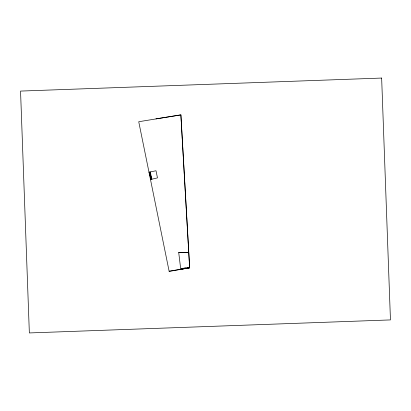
<?xml version="1.0" encoding="UTF-8"?>
<svg xmlns="http://www.w3.org/2000/svg" width="411" height="411" viewBox="0 0 411 411"><rect width="100%" height="100%" fill="white"/><g stroke="black" fill="none" stroke-linecap="round" stroke-linejoin="round"><path stroke-width="0.62" d="M150.364 175.893L150.215 175.923M151.212 178.374L150.755 178.461M149.732 173.165L150.051 172.353L149.594 172.45L150.251 175.862L150.899 179.222L151.361 179.134L150.051 172.353L151.361 179.134M185.114 268.491L185.027 267.951M150.349 179.561L157.475 177.891L156.01 170.75L148.844 172.219M149.702 173.149L150.19 173.077M150.246 175.862L150.709 175.774M150.673 178.045L151.13 177.958M169.121 271.168L189.677 267.813L180.881 114.88L138.733 121.723L169.162 271.414L189.62 267.813L180.881 114.88L155.985 118.861M178.703 252.421L188.741 252.4L178.703 252.421L180.737 269.262L189.62 267.813M188.243 267.489L189.183 267.885L189.086 267.35L181.169 268.64L181.256 269.174M150.205 171.942L151.885 179.201M149.337 172.117L150.837 179.448M149.594 172.45L150.899 179.222M188.269 267.453L188.33 268.023M185.094 268.003L185.176 268.537M182.541 268.414L182.628 268.953M150.287 173.591L149.83 173.678L150.287 173.591M381.649 78.054L20.55 91.083L29.351 332.946L390.45 319.917L381.649 78.054M187.735 268.121L187.647 267.587L187.735 268.121"/></g></svg>
